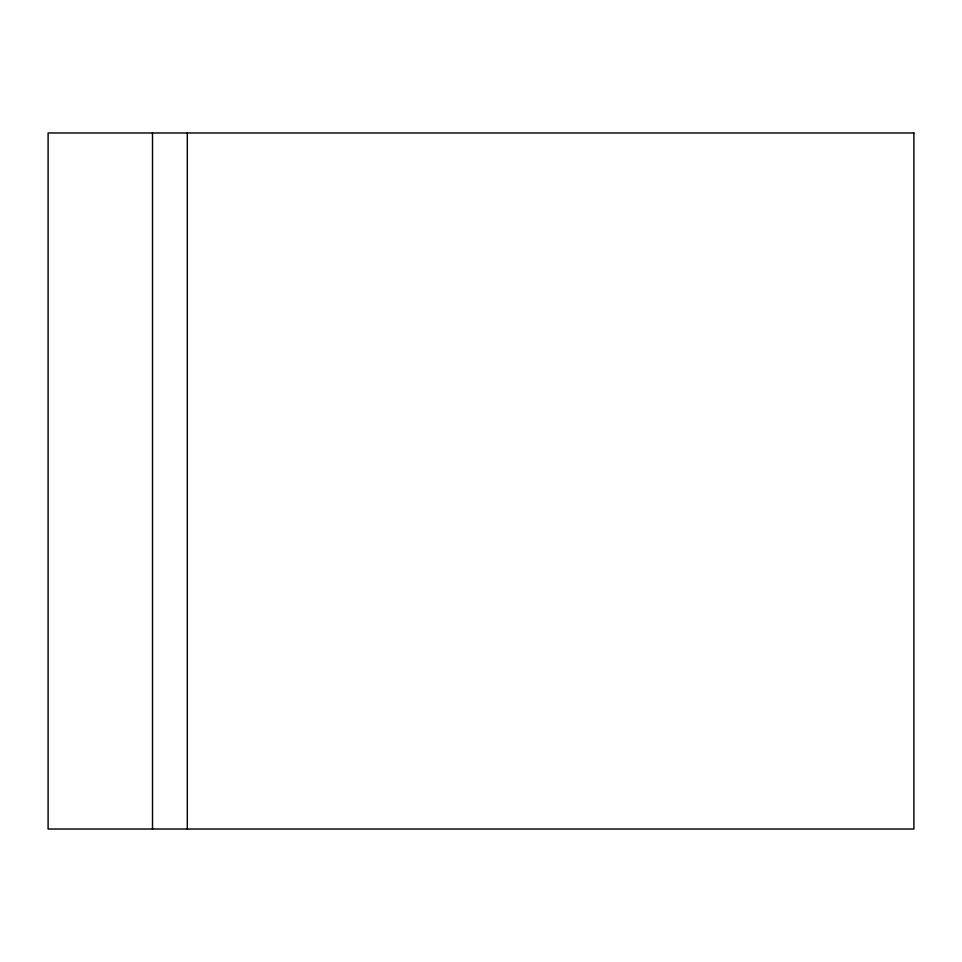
<?xml version="1.0" encoding="UTF-8"?>
<svg xmlns="http://www.w3.org/2000/svg" width="962" height="962" viewBox="0 0 962 962"><rect width="100%" height="100%" fill="white"/><g stroke="black" fill="none" stroke-linecap="round" stroke-linejoin="round"><path stroke-width="1.44" d="M187.313 132.972L187.313 829.028M152.513 132.972L152.513 829.028M913.9 132.972L48.1 132.972L48.1 829.028L913.9 829.028L913.9 132.972"/></g></svg>
